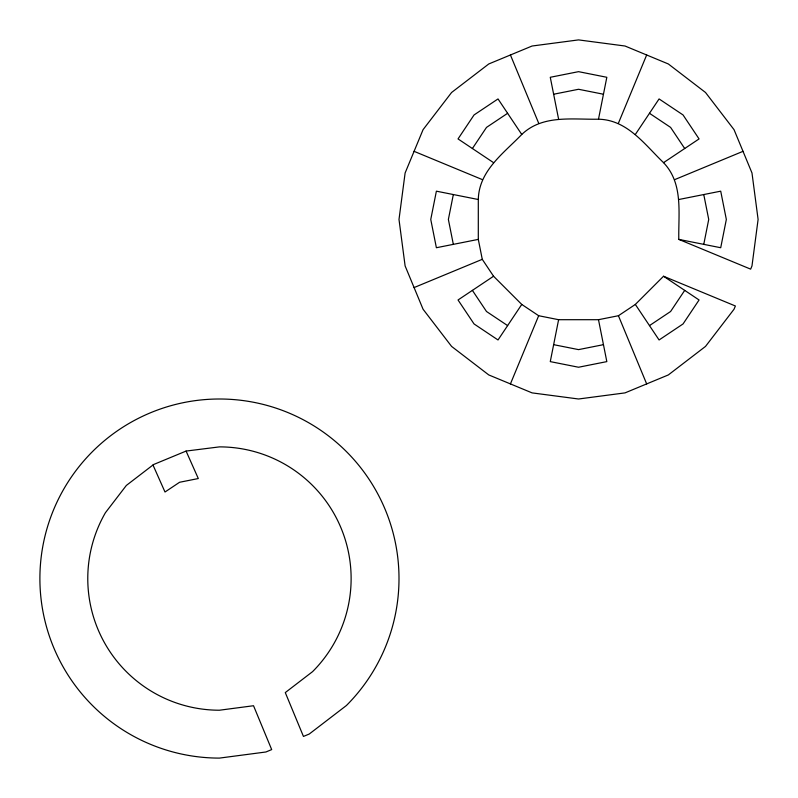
<?xml version="1.0" encoding="UTF-8"?>
<svg xmlns="http://www.w3.org/2000/svg" width="798" height="798" viewBox="0 0 798 798"><rect width="100%" height="100%" fill="white"/><g stroke="black" fill="none" stroke-linecap="round" stroke-linejoin="round"><path stroke-width="1.2" d="M453.334 194.542L448.376 219.45L453.334 244.358M478.301 199.51C478.92 170.672 503.578 153.356 521.762 134.463C542.59 114.503 572.266 119.7 598.49 119.201C627.328 119.82 644.644 144.478 663.537 162.662C683.497 183.49 678.3 213.166 678.799 239.39L750.649 269.145L751.985 265.924L758.1 219.45L751.985 172.976L734.04 129.675L705.512 92.488L668.325 63.96L625.024 46.015L578.55 39.9L532.076 46.015L488.775 63.96L451.588 92.488L423.06 129.675L405.115 172.976L399 219.45L405.115 265.924L423.06 309.225L451.588 346.412L488.775 374.94L532.076 392.885L578.55 399L625.024 392.885L668.325 374.94L705.512 346.412L734.04 309.225L735.387 305.993L663.537 276.238L635.338 304.437L618.43 315.729L598.49 319.699L558.61 319.699L538.67 315.729L521.762 304.437L493.563 276.238L482.271 259.33L478.301 239.39L478.301 199.51L436.386 191.171L430.76 219.45L436.386 247.729L478.301 239.39M558.61 319.699L550.271 361.614L578.55 367.24L606.829 361.614L598.49 319.699M598.49 119.201L606.829 77.286L578.55 71.66L550.271 77.286L558.61 119.201M703.766 244.358L708.724 219.45L703.766 194.542M510.431 383.918L538.67 315.729M618.43 123.171L646.669 54.982M472.396 148.518L486.501 127.401L507.618 113.296M521.762 304.437L498.022 339.968L474.052 323.948L458.032 299.978L493.563 276.238M635.338 134.463L659.078 98.932L683.048 114.952L699.068 138.922L663.537 162.662M684.704 290.382L670.599 311.499L649.482 325.604M414.082 287.569L482.271 259.33M674.829 179.57L743.018 151.331M186.084 451.07L153.615 464.516L126.343 485.443L105.416 512.715A131.67 131.67 0 0 0 219.45 710.22L253.525 705.731L271.689 749.591L265.924 751.985L219.45 758.1A179.55 179.55 0 0 1 46.015 532.076A179.55 179.55 0 0 1 309.225 423.06A179.55 179.55 0 0 1 346.412 705.512L309.225 734.04L303.449 736.434L285.285 692.584L312.557 671.657A131.67 131.67 0 0 0 219.45 446.88L186.084 451.07L198.303 478.541L179.57 482.271L164.996 492.007L152.987 465.005M553.642 94.234L578.55 89.276L603.458 94.234M678.799 199.51L720.714 191.171L726.34 219.45L720.714 247.729L678.799 239.39M603.458 344.666L578.55 349.624L553.642 344.666M414.082 151.331L482.271 179.57M649.482 113.296L670.599 127.401L684.704 148.518M493.563 162.662L458.032 138.922L474.052 114.952L498.022 98.932L521.762 134.463M663.537 276.238L699.068 299.978L683.048 323.948L659.078 339.968L635.338 304.437M507.618 325.604L486.501 311.499L472.396 290.382M510.431 54.982L538.67 123.171M618.43 315.729L646.669 383.918"/></g></svg>
